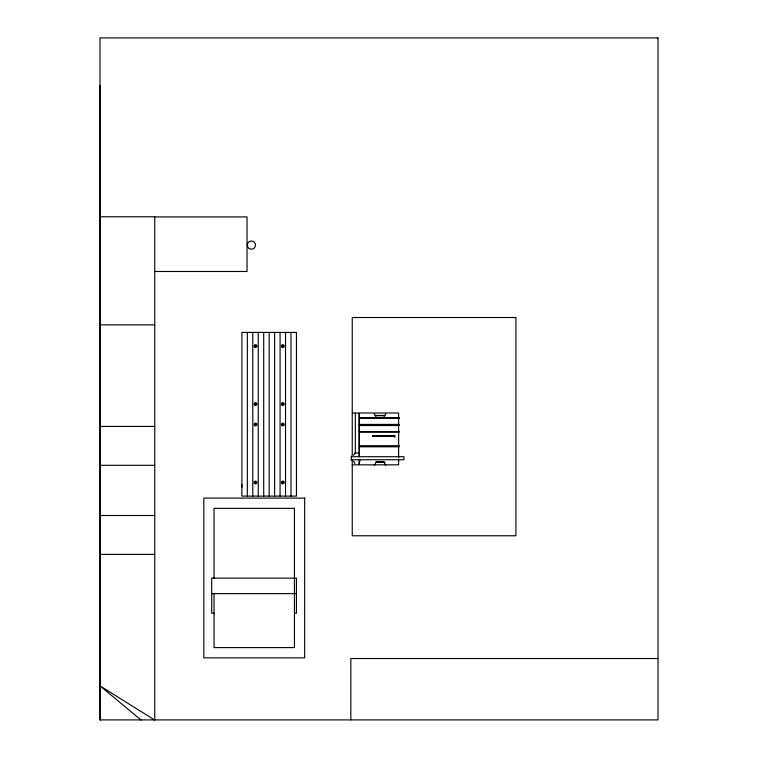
<?xml version="1.0" encoding="UTF-8"?>
<svg xmlns="http://www.w3.org/2000/svg" width="758" height="758" viewBox="0 0 758 758"><rect width="100%" height="100%" fill="white"/><g stroke="black" fill="none" stroke-linecap="round" stroke-linejoin="round"><path stroke-width="1.14" d="M385.756 413.726L383.87 417.336L376.176 417.336L374.291 413.726M374.291 465.488L376.176 461.868L383.87 461.868L385.756 465.488M353.493 455.283L354.924 453.066L359.15 453.066M375.911 462.172L385.036 462.143M100.198 216.779L154.755 216.779L154.755 720.1L100.198 685.999L141.121 720.1M154.755 216.921L247.032 216.921L247.032 271.478L154.755 271.478M100.198 324.879L154.755 324.879M352.252 413.006L398.632 413.006L398.632 457.766M375.21 415.469L384.837 415.469M359.292 417.952L399.258 417.952M359.292 418.16L399.258 418.16M359.292 424.423L399.258 424.423M359.292 425.541L399.258 425.541M100.198 426.432L154.755 426.432M359.292 431.795L399.258 431.795M359.292 431.927L399.258 431.927M394.757 435.632L372.453 435.935L389.773 435.736M394.757 436.305L372.557 436.305L372.557 435.632M359.292 445.704L399.258 445.704M359.292 446.784L399.258 446.784M351.655 456.704L403.957 456.704L403.957 459.746L351.655 459.746M352.252 464.834L398.632 464.834L398.632 460.125M100.198 465.308L154.755 465.308M100.198 515.497L154.755 515.497M100.198 554.373L154.755 554.373M211.719 593.628L296.425 593.628M214.04 613.222L211.719 613.222L211.719 578.146L296.425 578.146L296.425 613.222L294.445 613.222M658.01 658.522L350.831 658.522L350.831 719.901M353.626 461.29L354.896 463.489M394.757 435.338L394.757 437.413M359.292 413.726L359.292 456.022M359.15 413.726L359.15 456.704M359.15 459.746L359.15 464.455M355.331 413.385L355.331 453.436M352.252 455.406L352.252 317.517L515.933 317.517L515.933 535.764L352.252 535.764L352.252 460.125M351.314 456.022L351.314 460.428M290.987 332.43L290.987 496.111M285.529 332.43L285.529 496.111M280.072 332.43L280.072 496.111M274.623 332.43L274.623 496.111M269.166 332.43L269.166 496.111M263.708 332.43L263.708 496.111M258.251 332.43L258.251 496.111M252.793 332.43L252.793 496.111M247.335 332.43L247.335 496.111M241.859 484.514L241.859 487.242M214.04 578.146L214.04 508.334L294.445 508.334L294.445 647.597L214.04 647.597L214.04 593.343M100.198 85.36L100.198 720.1M282.128 482.382C282.924 484.75 284.278 480.733 282.213 482.135C282.734 485.035 284.278 480.392 282.128 482.382M282.128 424.404C283.274 426.887 283.909 422.339 282.128 424.404M282.137 345.932C283.066 348.462 284.117 344.047 282.147 345.894C283.047 348.519 284.098 343.98 282.137 345.932M254.859 482.325C255.759 484.874 256.858 480.449 254.868 482.296C255.74 484.912 256.839 480.411 254.859 482.325M254.868 345.894C255.702 348.5 256.886 344.056 254.868 345.894M254.868 403.862C255.702 406.468 256.886 402.024 254.868 403.862M282.147 403.862C282.98 406.468 284.174 402.024 282.147 403.862M254.877 424.281C255.55 426.934 257.009 422.576 254.877 424.281M658.01 37.9L99.99 37.9L99.99 719.901L658.01 719.901L658.01 37.9M296.444 332.43L241.887 332.43L241.887 496.111L296.444 496.111L296.444 332.43M359.737 460.286L359.292 463.299L359.737 460.286M304.678 498.101L203.807 498.101L203.807 657.83L304.678 657.83L304.678 498.101M249.354 248.662A4.093 4.093 0 0 0 255.493 245.118A4.093 4.093 0 0 0 249.354 241.575A4.093 4.093 0 0 0 249.354 248.662M282.042 347.202A1.364 1.364 0 0 0 284.165 346.16A1.364 1.364 0 0 0 282.203 344.852A1.364 1.364 0 0 0 282.042 347.202M254.754 347.202A1.364 1.364 0 0 0 256.886 346.169A1.364 1.364 0 0 0 254.934 344.843A1.364 1.364 0 0 0 254.754 347.202M282.023 483.595A1.364 1.364 0 0 0 284.165 482.59A1.364 1.364 0 0 0 282.222 481.235A1.364 1.364 0 0 0 282.023 483.595M254.574 483.452A1.364 1.364 0 0 0 256.848 482.799A1.364 1.364 0 0 0 255.143 481.159A1.364 1.364 0 0 0 254.574 483.452M281.948 425.56A1.364 1.364 0 0 0 284.146 424.717A1.364 1.364 0 0 0 282.317 423.229A1.364 1.364 0 0 0 281.948 425.56M254.764 425.636A1.364 1.364 0 0 0 256.886 424.584A1.364 1.364 0 0 0 254.915 423.277A1.364 1.364 0 0 0 254.764 425.636M282.118 405.227A1.364 1.364 0 0 0 284.165 404.042A1.364 1.364 0 0 0 282.118 402.858A1.364 1.364 0 0 0 282.118 405.227M254.84 405.227A1.364 1.364 0 0 0 256.886 404.042A1.364 1.364 0 0 0 254.84 402.858A1.364 1.364 0 0 0 254.84 405.227"/></g></svg>
